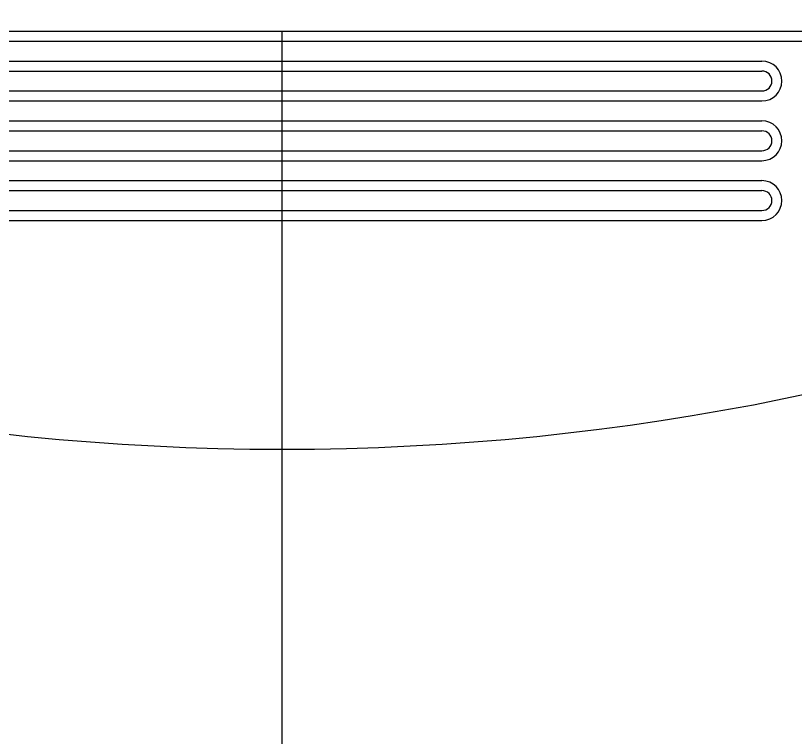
# Model space of a CAD drawing. Header units: millimetres. Extents: x 45556 to 173556, y 25313 to 153313.
# Drawn here: x 124379 to 132211, y 75423 to 82670 of the extents above; entities that cross this region are included whole.
import ezdxf

# ---------------------------------------------------------------- set-up
doc = ezdxf.new("R2010")
doc.units = ezdxf.units.MM
doc.layers.add('CLEAR', color=140, linetype='Continuous')

msp = doc.modelspace()

# ---------------------------------------------------------------- linework, layer by layer
msp.add_line((127056.2, 68113.2), (127056.2, 82513.2))
for centre, radius in [((127056.2, 103313.2), 25000), ((127056.2, 75313.2), 25000), ((127056.2, 75313.2), 15000)]:
    msp.add_circle(centre, radius)
at = {"layer": 'CLEAR'}
for p, q in [((116871.5, 82513.2), (136233.4, 82513.2)), ((116871.5, 82413.2), (136191.9, 82413.2)), ((116871.5, 82213.2), (131874.8, 82213.2)), ((116871.5, 82113.2), (131874.8, 82113.2)), ((116871.5, 81913.2), (131874.8, 81913.2)), ((116871.5, 81813.2), (131874.8, 81813.2)), ((116871.5, 81613.2), (131874.8, 81613.2)), ((116871.5, 81513.2), (131874.8, 81513.2)), ((116871.5, 81313.2), (131874.8, 81313.2)), ((116871.5, 81213.2), (131874.8, 81213.2)), ((116871.5, 81013.2), (131874.8, 81013.2)), ((116871.5, 80913.2), (131874.8, 80913.2)), ((115433.4, 80713.2), (131874.8, 80713.2)), ((115474.8, 80613.2), (131874.8, 80613.2))]:
    msp.add_line(p, q, dxfattribs=at)
for centre, radius in [((131874.8, 82013.2), 200), ((131874.8, 82013.2), 100), ((131874.8, 81413.2), 200), ((131874.8, 81413.2), 100), ((131874.8, 80813.2), 200), ((131874.8, 80813.2), 100)]:
    msp.add_arc(centre, radius, 270, 90, dxfattribs=at)

doc.saveas('drawing.dxf')
